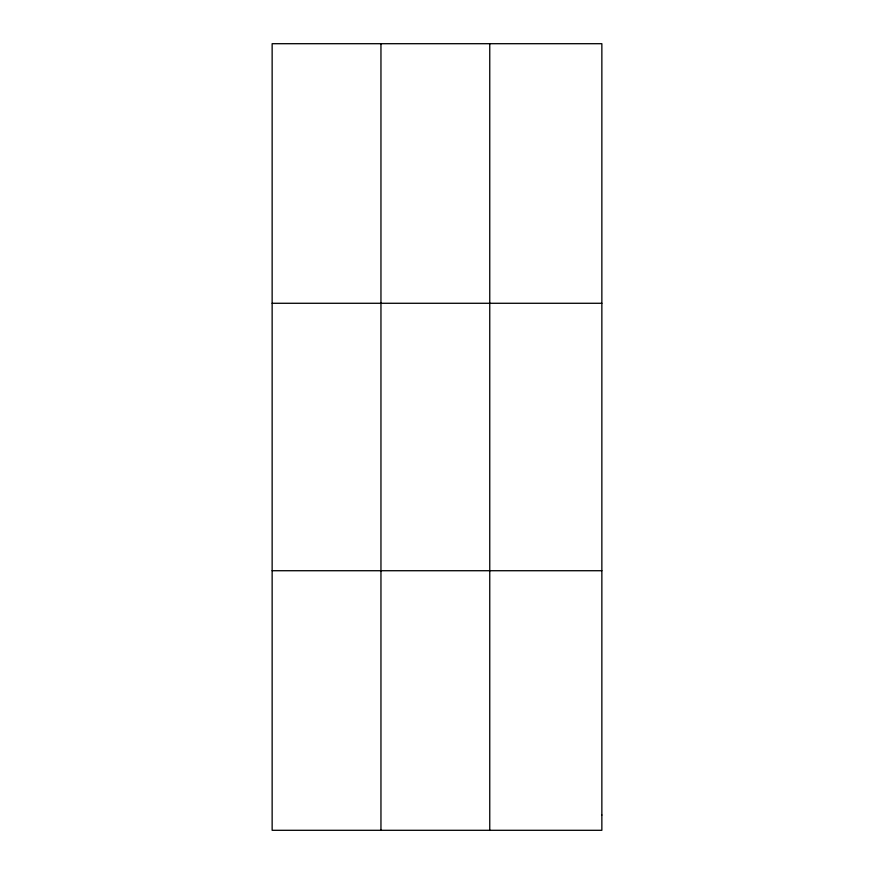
<?xml version="1.0" encoding="UTF-8"?>
<svg xmlns="http://www.w3.org/2000/svg" width="874" height="874" viewBox="0 0 874 874"><rect width="100%" height="100%" fill="white"/><g stroke="black" fill="none" stroke-linecap="round" stroke-linejoin="round"><path stroke-width="1.31" d="M380.955 830.3L380.955 43.7M489.757 830.3L489.757 43.7M272.142 303.278L601.858 303.278M272.142 570.722L601.858 570.722M601.858 815.027L601.858 830.3L272.142 830.3L272.142 43.7L601.858 43.7L601.858 815.027"/></g></svg>
